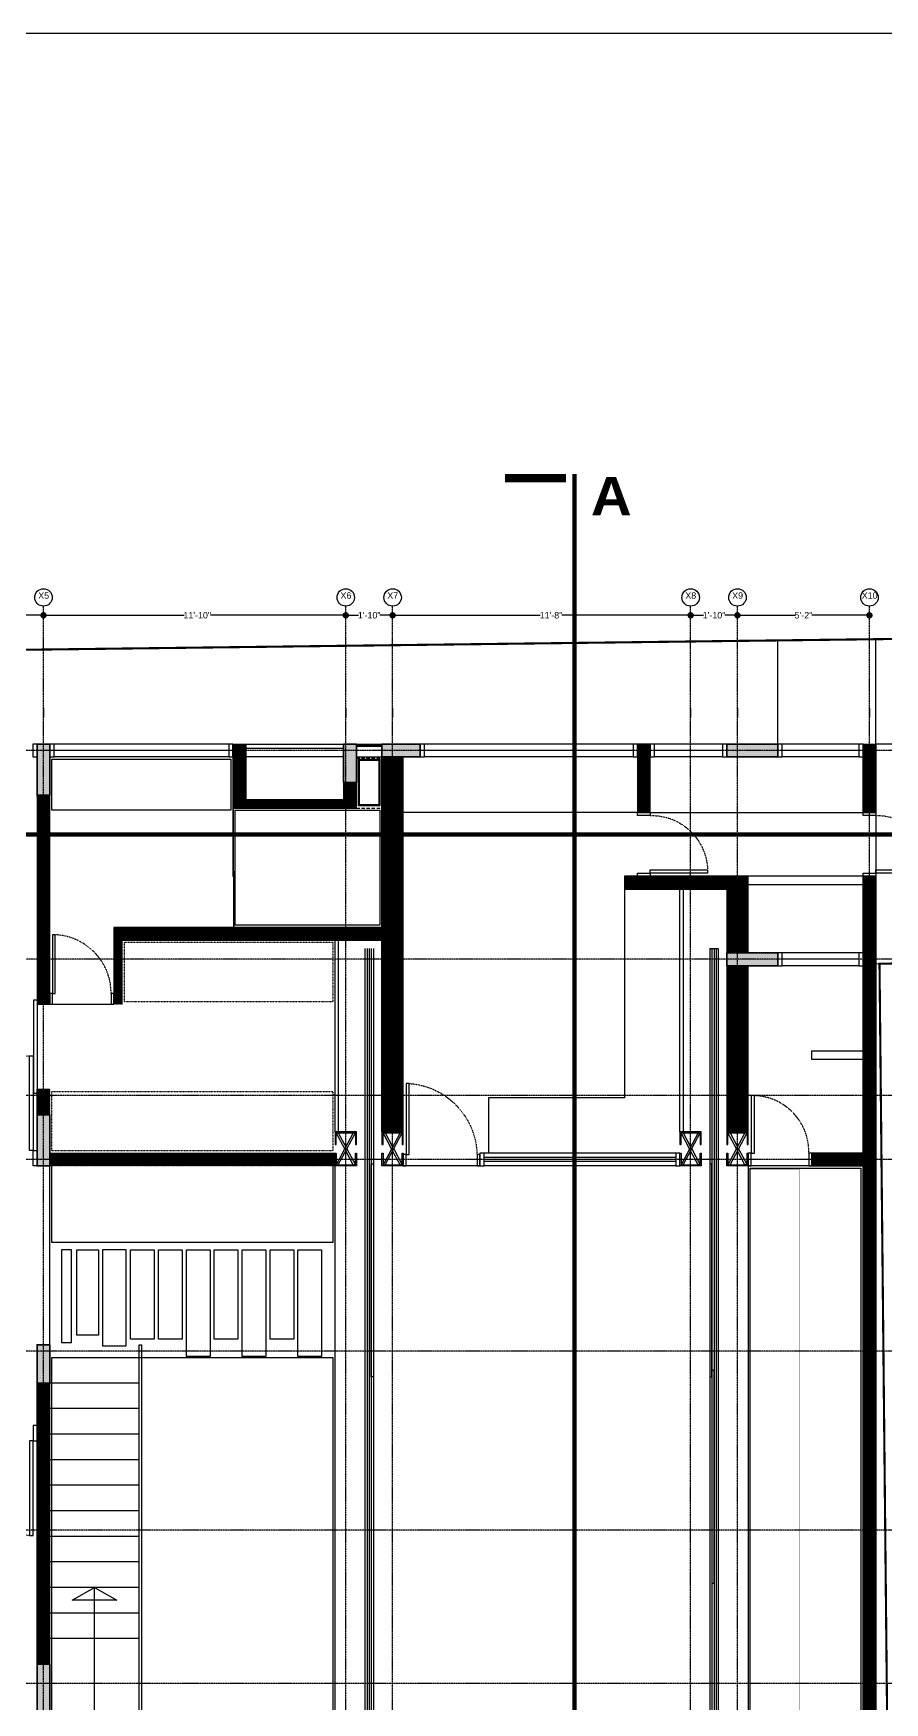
# Model space of a CAD drawing. Header units: inches. Extents: x -8790 to -5834, y -1746 to 1584.
# Drawn here: x -8296 to -7896, y 801 to 1584 of the extents above; entities that cross this region are included whole.
import ezdxf

# ---------------------------------------------------------------- set-up
doc = ezdxf.new("R2010")
doc.units = ezdxf.units.IN
doc.header["$MEASUREMENT"] = 0
doc.header["$PDMODE"] = 34
for name, pattern in [('CENTERX2', [4, 2.5, -0.5, 0.5, -0.5]), ('DASHED2', [0.375, 0.25, -0.125]), ('HIDDEN', [9.525, 6.35, -3.175]), ('Z-1000$0$ACAD_ISO04W100', [30, 24, -3, 0, -3]), ('Z-1001$0$CENTERX2', [4, 2.5, -0.5, 0.5, -0.5])]:
    doc.linetypes.add(name, pattern=pattern)
for name, color, linetype in [('A-TXT-MISC', 11, 'Continuous'), ('P-HATCH', 251, 'Continuous'), ('P-RCC5-SLAB', 12, 'Continuous'), ('P-XREF', 7, 'Continuous'), ('Z-1000$0$P-STAIRS', 13, 'Continuous'), ('Z-1000$0$Z-OPTIMISED BOUNDARY', 1, 'Z-1000$0$ACAD_ISO04W100'), ('Z-1001$0$A-MISC', 9, 'Continuous'), ('Z-1001$0$B-RCC-COLUMN', 12, 'Continuous'), ('Z-1001$0$Z-CLINE', 34, 'Z-1001$0$CENTERX2'), ('Z-1001$0$Z-CLINE-DIM', 47, 'Continuous'), ('Z-1001$0$Z-CLINE-DIM @ 48', 47, 'Continuous'), ('Z-1001$0$Z-CLINE-TXT', 3, 'Continuous')]:
    doc.layers.add(name, color=color, linetype=linetype)
doc.layers.add('Z-1001$0$B-MASONRYFILL', color=7, linetype='Continuous', true_color=0x969696)
doc.styles.get("Standard").update_dxf_attribs({"font": 'GOTHIC.TTF'})
doc.styles.add('Z-1001$0$Annotative', font='arial.ttf')
doc.styles.add('Z-1001$0$Standard', font='arial.ttf')
doc.dimstyles.new('Z-1001$0$P-DW', dxfattribs={"dimtxt": 0.0625, "dimasz": 0.0625, "dimexe": 1, "dimexo": 1, "dimgap": 0, "dimtad": 0, "dimdec": 3, "dimzin": 0, "dimdsep": 46, "dimlunit": 4, "dimtxsty": 'Z-1001$0$Annotative', "dimblk": 'Z-1001$0$_Dot', "dimcen": 0, "dimdle": 2, "dimclrt": 256, "dimadec": 0, "dimazin": 0, "dimtfac": 0.75, "dimtdec": 3, "dimtmove": 0, "dimatfit": 3, "dimldrblk": 'Z-1001$0$_Dot', "dimfxl": 1, "dimtolj": 1, "dimtzin": 0, "dimarcsym": 0})
pattern_1 = [(45, (-2e-13, 408.086628), (0.0168379802, 0.0617392608), [0.079375, -0.015875, 0, -0.015875])]
pattern_2 = [(45, (22, 408.086628), (0.0168379802, 0.0617392608), [0.079375, -0.015875, 0, -0.015875])]
pattern_3 = [(45, (162, 408.086628), (0.0168379802, 0.0617392608), [0.079375, -0.015875, 0, -0.015875])]
pattern_4 = [(45, (184, 408.086628), (0.0168379802, 0.0617392608), [0.079375, -0.015875, 0, -0.015875])]
pattern_5 = [(45, (7e-13, 0.086628), (0.0168379802, 0.0617392608), [0.079375, -0.015875, 0, -0.015875])]
pattern_6 = [(45, (22, 0.086628), (0.0168379802, 0.0617392608), [0.079375, -0.015875, 0, -0.015875])]
pattern_7 = [(45, (162, 0.086628), (0.0168379802, 0.0617392608), [0.079375, -0.015875, 0, -0.015875])]
pattern_8 = [(45, (184, 0.086628), (0.0168379802, 0.0617392608), [0.079375, -0.015875, 0, -0.015875])]
pattern_9 = [(45, (-2e-13, -0.913372), (0.0168379802, 0.0617392608), [0.079375, -0.015875, 0, -0.015875])]

# ---------------------------------------------------------------- blocks, each defined once
blk = doc.blocks.new('Z-1000')
at = {"layer": 'Z-1000$0$P-STAIRS'}
blk.add_lwpolyline([(1005.41, 124.1), (2423.14, 124.1), (2423.14, 1438.87), (1005.41, 1438.87)], close=True, dxfattribs=at)
at = {"layer": 'Z-1000$0$Z-OPTIMISED BOUNDARY', "color": 1, "lineweight": -3, "ltscale": 0.01, "true_color": 0xef0b0b, "const_width": 1}
blk.add_lwpolyline([(1262.66, 1146.54), (1262.61, 785.71), (1259.26, 753.69), (1261.69, 638.61), (1245.21, 283.04), (1903.98, 283.04), (1896.72, 1002.04), (2138.66, 1003.89), (2140.6, 1157.45), (1262.66, 1146.54)], dxfattribs=at)
blk = doc.blocks.new('Z-1001$0$_Dot')
at = {"color": 0, "linetype": 'ByBlock', "lineweight": -2}
blk.add_line((-0.5, 0), (-1, 0), dxfattribs=at)
at = {"color": 0, "linetype": 'ByBlock', "const_width": 0.5}
blk.add_lwpolyline([(-0.25, 0, 1), (0.25, 0, 1)], format="xyb", close=True, dxfattribs=at)
blk = doc.blocks.new('*D38')
at = {"layer": 'Defpoints', "color": 0, "lineweight": -3, "transparency": 16777216}
for p in [(1297.43, 1169.91), (1319.43, 1169.91), (1319.43, 1165.61)]:
    blk.add_point(p, dxfattribs=at)
at = {"layer": 'Z-1001$0$Z-CLINE-DIM', "color": 0, "lineweight": -2, "transparency": 16777216}
for p, q in [((1300.43, 1165.61), (1303.42, 1165.61)), ((1316.43, 1165.61), (1313.44, 1165.61)), ((1297.43, 1121.91), (1297.43, 1117.61)), ((1319.43, 1121.91), (1319.43, 1117.61))]:
    blk.add_line(p, q, dxfattribs=at)
at = {"layer": 'Z-1001$0$Z-CLINE-DIM', "color": 0, "lineweight": -2, "transparency": 16777216, "xscale": 3, "yscale": 3, "zscale": 3, "rotation": 180}
blk.add_blockref('Z-1001$0$_Dot', (1297.43, 1165.61), dxfattribs=at)
at = {"layer": 'Z-1001$0$Z-CLINE-DIM', "color": 0, "lineweight": -2, "transparency": 16777216, "xscale": 3, "yscale": 3, "zscale": 3}
blk.add_blockref('Z-1001$0$_Dot', (1319.43, 1165.61), dxfattribs=at)
at = {"layer": 'Z-1001$0$Z-CLINE-DIM', "transparency": 16777216, "insert": (1308.43, 1165.61), "char_height": 3, "attachment_point": 5, "style": 'Z-1001$0$Annotative'}
blk.add_mtext('\\A1;1\'-10"', dxfattribs=at)
blk = doc.blocks.new('*D39')
at = {"layer": 'Defpoints', "color": 0, "lineweight": -3, "transparency": 16777216}
for p in [(1155.43, 1169.91), (1297.43, 1169.91), (1297.43, 1165.61)]:
    blk.add_point(p, dxfattribs=at)
at = {"layer": 'Z-1001$0$Z-CLINE-DIM', "color": 0, "lineweight": -2, "transparency": 16777216}
for p, q in [((1158.43, 1165.61), (1221.48, 1165.61)), ((1294.43, 1165.61), (1233.83, 1165.61)), ((1155.43, 1121.91), (1155.43, 1117.61)), ((1297.43, 1121.91), (1297.43, 1117.61))]:
    blk.add_line(p, q, dxfattribs=at)
at = {"layer": 'Z-1001$0$Z-CLINE-DIM', "color": 0, "lineweight": -2, "transparency": 16777216, "xscale": 3, "yscale": 3, "zscale": 3, "rotation": 180}
blk.add_blockref('Z-1001$0$_Dot', (1155.43, 1165.61), dxfattribs=at)
at = {"layer": 'Z-1001$0$Z-CLINE-DIM', "color": 0, "lineweight": -2, "transparency": 16777216, "xscale": 3, "yscale": 3, "zscale": 3}
blk.add_blockref('Z-1001$0$_Dot', (1297.43, 1165.61), dxfattribs=at)
at = {"layer": 'Z-1001$0$Z-CLINE-DIM', "transparency": 16777216, "insert": (1227.65, 1165.61), "char_height": 3, "attachment_point": 5, "style": 'Z-1001$0$Annotative'}
blk.add_mtext('\\A1;11\'-10"', dxfattribs=at)
blk = doc.blocks.new('*D40')
at = {"layer": 'Defpoints', "color": 0, "lineweight": -3, "transparency": 16777216}
for p in [(1101.43, 1169.91), (1155.43, 1169.91), (1155.43, 1165.61)]:
    blk.add_point(p, dxfattribs=at)
at = {"layer": 'Z-1001$0$Z-CLINE-DIM', "color": 0, "lineweight": -2, "transparency": 16777216}
for p, q in [((1104.43, 1165.61), (1124.38, 1165.61)), ((1152.43, 1165.61), (1132.47, 1165.61)), ((1101.43, 1121.91), (1101.43, 1117.61)), ((1155.43, 1121.91), (1155.43, 1117.61))]:
    blk.add_line(p, q, dxfattribs=at)
at = {"layer": 'Z-1001$0$Z-CLINE-DIM', "color": 0, "lineweight": -2, "transparency": 16777216, "xscale": 3, "yscale": 3, "zscale": 3, "rotation": 180}
blk.add_blockref('Z-1001$0$_Dot', (1101.43, 1165.61), dxfattribs=at)
at = {"layer": 'Z-1001$0$Z-CLINE-DIM', "color": 0, "lineweight": -2, "transparency": 16777216, "xscale": 3, "yscale": 3, "zscale": 3}
blk.add_blockref('Z-1001$0$_Dot', (1155.43, 1165.61), dxfattribs=at)
at = {"layer": 'Z-1001$0$Z-CLINE-DIM', "transparency": 16777216, "insert": (1128.43, 1165.61), "char_height": 3, "attachment_point": 5, "style": 'Z-1001$0$Annotative'}
blk.add_mtext('\\A1;4\'-6"', dxfattribs=at)
blk = doc.blocks.new('*D43')
at = {"layer": 'Defpoints', "color": 0, "lineweight": -3, "transparency": 16777216}
for p in [(1459.43, 1169.91), (1481.43, 1169.91), (1481.43, 1165.61)]:
    blk.add_point(p, dxfattribs=at)
at = {"layer": 'Z-1001$0$Z-CLINE-DIM', "color": 0, "lineweight": -2, "transparency": 16777216}
for p, q in [((1462.43, 1165.61), (1465.42, 1165.61)), ((1478.43, 1165.61), (1475.44, 1165.61)), ((1459.43, 1121.91), (1459.43, 1117.61)), ((1481.43, 1121.91), (1481.43, 1117.61))]:
    blk.add_line(p, q, dxfattribs=at)
at = {"layer": 'Z-1001$0$Z-CLINE-DIM', "color": 0, "lineweight": -2, "transparency": 16777216, "xscale": 3, "yscale": 3, "zscale": 3, "rotation": 180}
blk.add_blockref('Z-1001$0$_Dot', (1459.43, 1165.61), dxfattribs=at)
at = {"layer": 'Z-1001$0$Z-CLINE-DIM', "color": 0, "lineweight": -2, "transparency": 16777216, "xscale": 3, "yscale": 3, "zscale": 3}
blk.add_blockref('Z-1001$0$_Dot', (1481.43, 1165.61), dxfattribs=at)
at = {"layer": 'Z-1001$0$Z-CLINE-DIM', "transparency": 16777216, "insert": (1470.43, 1165.61), "char_height": 3, "attachment_point": 5, "style": 'Z-1001$0$Annotative'}
blk.add_mtext('\\A1;1\'-10"', dxfattribs=at)
blk = doc.blocks.new('*D44')
at = {"layer": 'Defpoints', "color": 0, "lineweight": -3, "transparency": 16777216}
for p in [(1481.43, 1169.91), (1543.43, 1169.91), (1543.43, 1165.61)]:
    blk.add_point(p, dxfattribs=at)
at = {"layer": 'Z-1001$0$Z-CLINE-DIM', "color": 0, "lineweight": -2, "transparency": 16777216}
for p, q in [((1484.43, 1165.61), (1508.44, 1165.61)), ((1540.43, 1165.61), (1516.41, 1165.61)), ((1481.43, 1121.91), (1481.43, 1117.61)), ((1543.43, 1121.91), (1543.43, 1117.61))]:
    blk.add_line(p, q, dxfattribs=at)
at = {"layer": 'Z-1001$0$Z-CLINE-DIM', "color": 0, "lineweight": -2, "transparency": 16777216, "xscale": 3, "yscale": 3, "zscale": 3, "rotation": 180}
blk.add_blockref('Z-1001$0$_Dot', (1481.43, 1165.61), dxfattribs=at)
at = {"layer": 'Z-1001$0$Z-CLINE-DIM', "color": 0, "lineweight": -2, "transparency": 16777216, "xscale": 3, "yscale": 3, "zscale": 3}
blk.add_blockref('Z-1001$0$_Dot', (1543.43, 1165.61), dxfattribs=at)
at = {"layer": 'Z-1001$0$Z-CLINE-DIM', "transparency": 16777216, "insert": (1512.43, 1165.61), "char_height": 3, "attachment_point": 5, "style": 'Z-1001$0$Annotative'}
blk.add_mtext('\\A1;5\'-2"', dxfattribs=at)
blk = doc.blocks.new('*D50')
at = {"layer": 'Defpoints', "color": 0, "lineweight": -3, "transparency": 16777216}
for p in [(1319.43, 1169.91), (1459.43, 1169.91), (1459.43, 1165.61)]:
    blk.add_point(p, dxfattribs=at)
at = {"layer": 'Z-1001$0$Z-CLINE-DIM', "color": 0, "lineweight": -2, "transparency": 16777216}
for p, q in [((1322.43, 1165.61), (1388.82, 1165.61)), ((1456.43, 1165.61), (1398.85, 1165.61)), ((1319.43, 1121.91), (1319.43, 1117.61)), ((1459.43, 1121.91), (1459.43, 1117.61))]:
    blk.add_line(p, q, dxfattribs=at)
at = {"layer": 'Z-1001$0$Z-CLINE-DIM', "color": 0, "lineweight": -2, "transparency": 16777216, "xscale": 3, "yscale": 3, "zscale": 3, "rotation": 180}
blk.add_blockref('Z-1001$0$_Dot', (1319.43, 1165.61), dxfattribs=at)
at = {"layer": 'Z-1001$0$Z-CLINE-DIM', "color": 0, "lineweight": -2, "transparency": 16777216, "xscale": 3, "yscale": 3, "zscale": 3}
blk.add_blockref('Z-1001$0$_Dot', (1459.43, 1165.61), dxfattribs=at)
at = {"layer": 'Z-1001$0$Z-CLINE-DIM', "transparency": 16777216, "insert": (1393.84, 1165.61), "char_height": 3, "attachment_point": 5, "style": 'Z-1001$0$Annotative'}
blk.add_mtext('\\A1;11\'-8"', dxfattribs=at)
blk = doc.blocks.new('Z-1001$0$columns')
at = {"layer": 'Z-1001$0$A-MISC', "true_color": 0x794715}
h = blk.add_hatch(dxfattribs=at)
h.set_pattern_fill('ANSI36', color=36, scale=0.01)
h.set_pattern_definition(pattern_1)
h.paths.add_polyline_path([(645.59, 793.07), (645.59, 799.07), (635.59, 799.07), (635.59, 793.07), (636.09, 793.07), (636.09, 798.57), (645.09, 798.57), (645.09, 793.07)])
h = blk.add_hatch(dxfattribs=at)
h.set_pattern_fill('ANSI36', color=36, scale=0.01)
h.set_pattern_definition(pattern_2)
h.paths.add_polyline_path([(667.59, 793.07), (667.59, 799.07), (657.59, 799.07), (657.59, 793.07), (658.09, 793.07), (658.09, 798.57), (667.09, 798.57), (667.09, 793.07)])
h = blk.add_hatch(dxfattribs=at)
h.set_pattern_fill('ANSI36', color=36, scale=0.01)
h.set_pattern_definition(pattern_3)
h.paths.add_polyline_path([(807.59, 793.07), (807.59, 799.07), (797.59, 799.07), (797.59, 793.07), (798.09, 793.07), (798.09, 798.57), (807.09, 798.57), (807.09, 793.07)])
h = blk.add_hatch(dxfattribs=at)
h.set_pattern_fill('ANSI36', color=36, scale=0.01)
h.set_pattern_definition(pattern_4)
h.paths.add_polyline_path([(829.59, 793.07), (829.59, 799.07), (819.59, 799.07), (819.59, 793.07), (820.09, 793.07), (820.09, 798.57), (829.09, 798.57), (829.09, 793.07)])
h = blk.add_hatch(dxfattribs=at)
h.set_pattern_fill('ANSI36', color=36, scale=0.01)
h.set_pattern_definition(pattern_1)
h.paths.add_polyline_path([(645.59, 789.07), (645.59, 783.07), (635.59, 783.07), (635.59, 789.07), (636.09, 789.07), (636.09, 783.57), (645.09, 783.57), (645.09, 789.07)])
h = blk.add_hatch(dxfattribs=at)
h.set_pattern_fill('ANSI36', color=36, scale=0.01)
h.set_pattern_definition(pattern_2)
h.paths.add_polyline_path([(667.59, 789.07), (667.59, 783.07), (657.59, 783.07), (657.59, 789.07), (658.09, 789.07), (658.09, 783.57), (667.09, 783.57), (667.09, 789.07)])
h = blk.add_hatch(dxfattribs=at)
h.set_pattern_fill('ANSI36', color=36, scale=0.01)
h.set_pattern_definition(pattern_3)
h.paths.add_polyline_path([(807.59, 789.07), (807.59, 783.07), (797.59, 783.07), (797.59, 789.07), (798.09, 789.07), (798.09, 783.57), (807.09, 783.57), (807.09, 789.07)])
h = blk.add_hatch(dxfattribs=at)
h.set_pattern_fill('ANSI36', color=36, scale=0.01)
h.set_pattern_definition(pattern_4)
h.paths.add_polyline_path([(829.59, 789.07), (829.59, 783.07), (819.59, 783.07), (819.59, 789.07), (820.09, 789.07), (820.09, 783.57), (829.09, 783.57), (829.09, 789.07)])
h = blk.add_hatch(dxfattribs=at)
h.set_pattern_fill('ANSI36', color=36, scale=0.01)
h.set_pattern_definition(pattern_5)
h.paths.add_polyline_path([(645.59, 385.07), (645.59, 391.07), (635.59, 391.07), (635.59, 385.07), (636.09, 385.07), (636.09, 390.57), (645.09, 390.57), (645.09, 385.07)])
h = blk.add_hatch(dxfattribs=at)
h.set_pattern_fill('ANSI36', color=36, scale=0.01)
h.set_pattern_definition(pattern_6)
h.paths.add_polyline_path([(667.59, 385.07), (667.59, 391.07), (657.59, 391.07), (657.59, 385.07), (658.09, 385.07), (658.09, 390.57), (667.09, 390.57), (667.09, 385.07)])
h = blk.add_hatch(dxfattribs=at)
h.set_pattern_fill('ANSI36', color=36, scale=0.01)
h.set_pattern_definition(pattern_7)
h.paths.add_polyline_path([(807.59, 385.07), (807.59, 391.07), (797.59, 391.07), (797.59, 385.07), (798.09, 385.07), (798.09, 390.57), (807.09, 390.57), (807.09, 385.07)])
h = blk.add_hatch(dxfattribs=at)
h.set_pattern_fill('ANSI36', color=36, scale=0.01)
h.set_pattern_definition(pattern_8)
h.paths.add_polyline_path([(829.59, 385.07), (829.59, 391.07), (819.59, 391.07), (819.59, 385.07), (820.09, 385.07), (820.09, 390.57), (829.09, 390.57), (829.09, 385.07)])
h = blk.add_hatch(dxfattribs=at)
h.set_pattern_fill('ANSI36', color=36, scale=0.01)
h.set_pattern_definition(pattern_5)
h.paths.add_polyline_path([(645.59, 381.07), (645.59, 375.07), (635.59, 375.07), (635.59, 381.07), (636.09, 381.07), (636.09, 375.57), (645.09, 375.57), (645.09, 381.07)])
h = blk.add_hatch(dxfattribs=at)
h.set_pattern_fill('ANSI36', color=36, scale=0.01)
h.set_pattern_definition(pattern_6)
h.paths.add_polyline_path([(667.59, 381.07), (667.59, 375.07), (657.59, 375.07), (657.59, 381.07), (658.09, 381.07), (658.09, 375.57), (667.09, 375.57), (667.09, 381.07)])
h = blk.add_hatch(dxfattribs=at)
h.set_pattern_fill('ANSI36', color=36, scale=0.01)
h.set_pattern_definition(pattern_7)
h.paths.add_polyline_path([(807.59, 381.07), (807.59, 375.07), (797.59, 375.07), (797.59, 381.07), (798.09, 381.07), (798.09, 375.57), (807.09, 375.57), (807.09, 381.07)])
h = blk.add_hatch(dxfattribs=at)
h.set_pattern_fill('ANSI36', color=36, scale=0.01)
h.set_pattern_definition(pattern_8)
h.paths.add_polyline_path([(829.59, 381.07), (829.59, 375.07), (819.59, 375.07), (819.59, 381.07), (820.09, 381.07), (820.09, 375.57), (829.09, 375.57), (829.09, 381.07)])
h = blk.add_hatch(dxfattribs=at)
h.set_pattern_fill('ANSI36', color=36, scale=0.01)
h.set_pattern_definition(pattern_9)
h.paths.add_polyline_path([(645.09, 308.57), (642.09, 308.57), (642.09, 305.57), (645.09, 305.57)], flags=16)
h.paths.add_polyline_path([(645.59, 309.07), (641.59, 309.07), (641.59, 305.07), (645.59, 305.07)])
h = blk.add_hatch(dxfattribs=at)
h.set_pattern_fill('ANSI36', color=36, scale=0.01)
h.set_pattern_definition(pattern_9)
h.paths.add_polyline_path([(820.09, 308.57), (823.09, 308.57), (823.09, 305.57), (820.09, 305.57)], flags=16)
h.paths.add_polyline_path([(819.59, 309.07), (823.59, 309.07), (823.59, 305.07), (819.59, 305.07)])
at = {"layer": 'Z-1001$0$B-MASONRYFILL', "ltscale": 2}
h = blk.add_hatch(color=8, dxfattribs=at)
h.dxf.hatch_style = 1
h.paths.add_polyline_path([(333.59, 981.07), (333.59, 975.07), (351.59, 975.07), (351.59, 981.07)])
h = blk.add_hatch(color=8, dxfattribs=at)
h.dxf.hatch_style = 1
h.paths.add_polyline_path([(495.59, 957.07), (501.59, 957.07), (501.59, 981.07), (495.59, 981.07)])
h = blk.add_hatch(color=8, dxfattribs=at)
h.dxf.hatch_style = 1
h.paths.add_polyline_path([(639.59, 963.07), (645.59, 963.07), (645.59, 981.07), (639.59, 981.07)])
h = blk.add_hatch(color=8, dxfattribs=at)
h.dxf.hatch_style = 1
h.paths.add_polyline_path([(657.59, 981.07), (657.59, 975.07), (675.59, 975.07), (675.59, 981.07)])
h = blk.add_hatch(color=8, dxfattribs=at)
h.dxf.hatch_style = 1
h.paths.add_polyline_path([(819.59, 981.07), (819.59, 975.07), (843.59, 975.07), (843.59, 981.07)])
h = blk.add_hatch(color=8, dxfattribs=at)
h.dxf.hatch_style = 1
h.paths.add_polyline_path([(819.59, 883.07), (819.59, 877.07), (843.59, 877.07), (843.59, 883.07)])
h = blk.add_hatch(color=8, dxfattribs=at)
h.dxf.hatch_style = 1
h.paths.add_polyline_path([(300.59, 819.07), (300.59, 813.07), (318.59, 813.07), (318.59, 819.07)])
h = blk.add_hatch(color=8, dxfattribs=at)
h.dxf.hatch_style = 1
h.paths.add_polyline_path([(495.59, 783.07), (501.59, 783.07), (501.59, 807.07), (495.59, 807.07)])
h = blk.add_hatch(color=8, dxfattribs=at)
h.dxf.hatch_style = 1
h.paths.add_polyline_path([(333.59, 789.07), (333.59, 783.07), (351.59, 783.07), (351.59, 789.07)])
h = blk.add_hatch(color=8, dxfattribs=at)
h.dxf.hatch_style = 1
h.paths.add_polyline_path([(495.59, 681.07), (501.59, 681.07), (501.59, 699.07), (495.59, 699.07)])
h = blk.add_hatch(color=8, dxfattribs=at)
h.dxf.hatch_style = 1
h.paths.add_polyline_path([(333.59, 615.07), (333.59, 609.07), (351.59, 609.07), (351.59, 615.07)])
h = blk.add_hatch(color=8, dxfattribs=at)
h.dxf.hatch_style = 1
h.paths.add_polyline_path([(447.59, 609.07), (447.59, 615.07), (429.59, 615.07), (429.59, 609.07)])
h = blk.add_hatch(color=8, dxfattribs=at)
h.dxf.hatch_style = 1
h.paths.add_polyline_path([(495.59, 525.07), (501.59, 525.07), (501.59, 549.07), (495.59, 549.07)])
h = blk.add_hatch(color=8, dxfattribs=at)
h.dxf.hatch_style = 1
h.paths.add_polyline_path([(333.59, 525.07), (339.59, 525.07), (339.59, 543.07), (333.59, 543.07)])
h = blk.add_hatch(color=8, dxfattribs=at)
h.dxf.hatch_style = 1
h.paths.add_polyline_path([(333.59, 423.07), (339.59, 423.07), (339.59, 441.07), (333.59, 441.07)])
h = blk.add_hatch(color=8, dxfattribs=at)
h.dxf.hatch_style = 1
h.paths.add_polyline_path([(495.59, 375.07), (501.59, 375.07), (501.59, 399.07), (495.59, 399.07)])
h = blk.add_hatch(color=8, dxfattribs=at)
h.dxf.hatch_style = 1
h.paths.add_polyline_path([(399.59, 381.07), (399.59, 375.07), (423.59, 375.07), (423.59, 381.07)])
at = {"layer": 'Z-1001$0$A-MISC', "color": 36, "true_color": 0x794715}
for points in [[(645.59, 793.07), (645.59, 799.07), (635.59, 799.07), (635.59, 793.07), (636.09, 793.07), (636.09, 798.57), (645.09, 798.57), (645.09, 793.07)], [(637.09, 783.57), (645.09, 798.57), (644.09, 798.57), (636.09, 783.57)], [(667.59, 793.07), (667.59, 799.07), (657.59, 799.07), (657.59, 793.07), (658.09, 793.07), (658.09, 798.57), (667.09, 798.57), (667.09, 793.07)], [(659.09, 783.57), (667.09, 798.57), (666.09, 798.57), (658.09, 783.57)], [(807.59, 793.07), (807.59, 799.07), (797.59, 799.07), (797.59, 793.07), (798.09, 793.07), (798.09, 798.57), (807.09, 798.57), (807.09, 793.07)], [(799.09, 783.57), (807.09, 798.57), (806.09, 798.57), (798.09, 783.57)], [(829.59, 793.07), (829.59, 799.07), (819.59, 799.07), (819.59, 793.07), (820.09, 793.07), (820.09, 798.57), (829.09, 798.57), (829.09, 793.07)], [(821.09, 783.57), (829.09, 798.57), (828.09, 798.57), (820.09, 783.57)], [(645.59, 789.07), (645.59, 783.07), (635.59, 783.07), (635.59, 789.07), (636.09, 789.07), (636.09, 783.57), (645.09, 783.57), (645.09, 789.07)], [(667.59, 789.07), (667.59, 783.07), (657.59, 783.07), (657.59, 789.07), (658.09, 789.07), (658.09, 783.57), (667.09, 783.57), (667.09, 789.07)], [(807.59, 789.07), (807.59, 783.07), (797.59, 783.07), (797.59, 789.07), (798.09, 789.07), (798.09, 783.57), (807.09, 783.57), (807.09, 789.07)], [(829.59, 789.07), (829.59, 783.07), (819.59, 783.07), (819.59, 789.07), (820.09, 789.07), (820.09, 783.57), (829.09, 783.57), (829.09, 789.07)], [(645.59, 385.07), (645.59, 391.07), (635.59, 391.07), (635.59, 385.07), (636.09, 385.07), (636.09, 390.57), (645.09, 390.57), (645.09, 385.07)], [(637.09, 375.57), (645.09, 390.57), (644.09, 390.57), (636.09, 375.57)], [(667.59, 385.07), (667.59, 391.07), (657.59, 391.07), (657.59, 385.07), (658.09, 385.07), (658.09, 390.57), (667.09, 390.57), (667.09, 385.07)], [(659.09, 375.57), (667.09, 390.57), (666.09, 390.57), (658.09, 375.57)], [(807.59, 385.07), (807.59, 391.07), (797.59, 391.07), (797.59, 385.07), (798.09, 385.07), (798.09, 390.57), (807.09, 390.57), (807.09, 385.07)], [(799.09, 375.57), (807.09, 390.57), (806.09, 390.57), (798.09, 375.57)], [(829.59, 385.07), (829.59, 391.07), (819.59, 391.07), (819.59, 385.07), (820.09, 385.07), (820.09, 390.57), (829.09, 390.57), (829.09, 385.07)], [(821.09, 375.57), (829.09, 390.57), (828.09, 390.57), (820.09, 375.57)], [(645.59, 381.07), (645.59, 375.07), (635.59, 375.07), (635.59, 381.07), (636.09, 381.07), (636.09, 375.57), (645.09, 375.57), (645.09, 381.07)], [(667.59, 381.07), (667.59, 375.07), (657.59, 375.07), (657.59, 381.07), (658.09, 381.07), (658.09, 375.57), (667.09, 375.57), (667.09, 381.07)], [(807.59, 381.07), (807.59, 375.07), (797.59, 375.07), (797.59, 381.07), (798.09, 381.07), (798.09, 375.57), (807.09, 375.57), (807.09, 381.07)], [(829.59, 381.07), (829.59, 375.07), (819.59, 375.07), (819.59, 381.07), (820.09, 381.07), (820.09, 375.57), (829.09, 375.57), (829.09, 381.07)], [(645.59, 309.07), (641.59, 309.07), (641.59, 305.07), (645.59, 305.07)], [(645.09, 308.57), (642.09, 308.57), (642.09, 305.57), (645.09, 305.57)], [(819.59, 309.07), (823.59, 309.07), (823.59, 305.07), (819.59, 305.07)], [(820.09, 308.57), (823.09, 308.57), (823.09, 305.57), (820.09, 305.57)]]:
    blk.add_lwpolyline(points, close=True, dxfattribs=at)
for points in [[(640.09, 791.07), (636.09, 798.57), (637.09, 798.57), (640.59, 792.01)], [(662.09, 791.07), (658.09, 798.57), (659.09, 798.57), (662.59, 792.01)], [(802.09, 791.07), (798.09, 798.57), (799.09, 798.57), (802.59, 792.01)], [(824.09, 791.07), (820.09, 798.57), (821.09, 798.57), (824.59, 792.01)], [(641.09, 791.07), (645.09, 783.57), (644.09, 783.57), (640.59, 790.13)], [(663.09, 791.07), (667.09, 783.57), (666.09, 783.57), (662.59, 790.13)], [(803.09, 791.07), (807.09, 783.57), (806.09, 783.57), (802.59, 790.13)], [(825.09, 791.07), (829.09, 783.57), (828.09, 783.57), (824.59, 790.13)], [(640.09, 383.07), (636.09, 390.57), (637.09, 390.57), (640.59, 384.01)], [(662.09, 383.07), (658.09, 390.57), (659.09, 390.57), (662.59, 384.01)], [(802.09, 383.07), (798.09, 390.57), (799.09, 390.57), (802.59, 384.01)], [(824.09, 383.07), (820.09, 390.57), (821.09, 390.57), (824.59, 384.01)], [(641.09, 383.07), (645.09, 375.57), (644.09, 375.57), (640.59, 382.13)], [(663.09, 383.07), (667.09, 375.57), (666.09, 375.57), (662.59, 382.13)], [(803.09, 383.07), (807.09, 375.57), (806.09, 375.57), (802.59, 382.13)], [(825.09, 383.07), (829.09, 375.57), (828.09, 375.57), (824.59, 382.13)]]:
    blk.add_lwpolyline(points, dxfattribs=at)
at = {"layer": 'Z-1001$0$B-RCC-COLUMN', "lineweight": 35, "ltscale": 2}
for points in [[(351.59, 975.07), (351.59, 981.07), (333.59, 981.07), (333.59, 975.07)], [(501.59, 981.07), (495.59, 981.07), (495.59, 957.07), (501.59, 957.07)], [(645.59, 981.07), (639.59, 981.07), (639.59, 963.07), (645.59, 963.07)], [(675.59, 975.07), (675.59, 981.07), (657.59, 981.07), (657.59, 975.07)], [(843.59, 975.07), (843.59, 981.07), (819.59, 981.07), (819.59, 975.07)], [(843.59, 877.07), (843.59, 883.07), (819.59, 883.07), (819.59, 877.07)], [(318.59, 813.07), (318.59, 819.07), (300.59, 819.07), (300.59, 813.07)], [(501.59, 807.07), (495.59, 807.07), (495.59, 783.07), (501.59, 783.07)], [(351.59, 783.07), (351.59, 789.07), (333.59, 789.07), (333.59, 783.07)], [(501.59, 699.07), (495.59, 699.07), (495.59, 681.07), (501.59, 681.07)], [(351.59, 609.07), (351.59, 615.07), (333.59, 615.07), (333.59, 609.07)], [(429.59, 615.07), (429.59, 609.07), (447.59, 609.07), (447.59, 615.07)], [(501.59, 549.07), (495.59, 549.07), (495.59, 525.07), (501.59, 525.07)], [(339.59, 543.07), (333.59, 543.07), (333.59, 525.07), (339.59, 525.07)], [(339.59, 441.07), (333.59, 441.07), (333.59, 423.07), (339.59, 423.07)], [(501.59, 399.07), (495.59, 399.07), (495.59, 375.07), (501.59, 375.07)], [(423.59, 375.07), (423.59, 381.07), (399.59, 381.07), (399.59, 375.07)]]:
    blk.add_lwpolyline(points, close=True, dxfattribs=at)
blk = doc.blocks.new("DOOR 3'4")
for points in [[(-1903.42, 941.67), (-1903.42, 904.67), (-1904.92, 904.67), (-1904.92, 941.67)], [(-1941.92, 904.67), (-1940.42, 904.67), (-1940.42, 898.67), (-1941.92, 898.67)], [(-1903.42, 904.67), (-1901.92, 904.67), (-1901.92, 898.67), (-1903.42, 898.67)]]:
    blk.add_lwpolyline(points, close=True)
at = {"linetype": 'DASHED2', "ltscale": 0.2}
blk.add_arc((-1902.3, 903.62), 38.13, 93.9382, 178.43232, dxfattribs=at)
blk = doc.blocks.new("DOOR 2'6")
for points in [[(-1867.09, 808.67), (-1865.59, 808.67), (-1865.59, 814.67), (-1867.09, 814.67)], [(-1838.59, 781.67), (-1838.59, 808.67), (-1840.09, 808.67), (-1840.09, 781.67)], [(-1838.59, 808.67), (-1837.09, 808.67), (-1837.09, 814.67), (-1838.59, 814.67)]]:
    blk.add_lwpolyline(points, close=True)
at = {"linetype": 'DASHED2', "ltscale": 0.2}
blk.add_arc((-1839.23, 808.03), 26.37, 178.60758, 268.11926, dxfattribs=at)
blk = doc.blocks.new("DOOR 3'0")
for points in [[(-1894.42, 1013.67), (-1894.42, 980.67), (-1892.92, 980.67), (-1892.92, 1013.67)], [(-1894.42, 980.67), (-1895.92, 980.67), (-1895.92, 974.67), (-1894.42, 974.67)], [(-1859.92, 980.67), (-1861.42, 980.67), (-1861.42, 974.67), (-1859.92, 974.67)]]:
    blk.add_lwpolyline(points, close=True)
at = {"linetype": 'DASHED2', "ltscale": 0.2}
blk.add_arc((-1894.3, 980.82), 32.88, 359.73725, 87.59831, dxfattribs=at)
blk = doc.blocks.new('A$C6D9B0E44')
at = {"layer": 'P-RCC5-SLAB', "linetype": 'CENTERX2', "const_width": 4}
blk.add_lwpolyline([(504.24, 946.93), (475.58, 946.93)], dxfattribs=at)
at = {"layer": 'P-RCC5-SLAB', "linetype": 'CENTERX2', "ltscale": 0.1, "const_width": 2}
for points in [[(508.24, -143.41), (508.24, 948.93)], [(1031.3, 779.64), (-36.91, 779.64)]]:
    blk.add_lwpolyline(points, dxfattribs=at)
at = {"layer": 'A-TXT-MISC', "color": 2, "insert": (535.07, 947.57), "char_height": 18, "attachment_point": 3}
blk.add_mtext_dynamic_manual_height_columns('{\\fCentury Gothic|b1|i0|c0|p34;\\W1.1;A}', width=254.767, gutter_width=1, heights=[0], dxfattribs=at)
blk = doc.blocks.new('Z-1001')
at = {"layer": 'Z-1001$0$Z-CLINE', "ltscale": 0.1}
for p, q in [((1155.4269, 216.3864), (1155.4269, 1169.9077)), ((1297.4269, 216.3864), (1297.4269, 1169.9077)), ((1319.4269, 216.3864), (1319.4269, 1169.9077)), ((1459.4269, 216.3864), (1459.4269, 1169.9077)), ((1481.4269, 216.3864), (1481.4269, 1169.9077)), ((1543.4269, 216.3864), (1543.4269, 1169.9077)), ((1853.1804, 1102.0826), (940.9989, 1102.0826)), ((1790.0974, 1004.0826), (940.9989, 1004.0826)), ((1853.1804, 940.0826), (940.9989, 940.0826)), ((1853.1804, 910.0826), (940.9989, 910.0826)), ((1853.1804, 820.0826), (940.9989, 820.0826)), ((1853.1804, 736.0826), (940.9989, 736.0826)), ((1853.1804, 664.0826), (940.9989, 664.0826))]:
    blk.add_line(p, q, dxfattribs=at)
at = {"layer": 'Z-1001$0$Z-CLINE-TXT'}
for centre in [(1155.4269, 1174.0058), (1297.4269, 1174.0058), (1319.4269, 1174.0058), (1459.4269, 1174.0058), (1481.4269, 1174.0058), (1543.4269, 1174.0058)]:
    blk.add_circle(centre, 4.0981, dxfattribs=at)
for name, p in [('Z-1000', (-348.5703, 0)), ('Z-1001$0$columns', (656.8354, 124.0138))]:
    blk.add_blockref(name, p)
at = {"layer": 'Z-1001$0$Z-CLINE-TXT', "char_height": 4, "attachment_point": 1, "style": 'Z-1001$0$Standard'}
for s, insert in [('{\\H0.75x;X5} ', (1152.9366, 1176.3971)), ('{\\H0.75x;X6} ', (1294.9366, 1176.3971)), ('{\\H0.75x;X7} ', (1316.9366, 1176.3971)), ('{\\H0.75x;X8} ', (1456.9366, 1176.3971)), ('{\\H0.75x;X9} ', (1478.9366, 1176.3971)), ('{\\H0.75x;X10} ', (1539.7873, 1176.3971))]:
    blk.add_mtext_dynamic_manual_height_columns(s, width=7.054489, gutter_width=1, heights=[0], dxfattribs=dict(at, insert=insert))
at = {"layer": 'Z-1001$0$Z-CLINE-DIM @ 48'}
for base, p1, p2, picture, middle in [((1155.4269, 1165.6094), (1101.4269, 1169.9077), (1155.4269, 1169.9077), '*D40', (1128.4269, 1165.6094)), ((1297.4269, 1165.6094), (1155.4269, 1169.9077), (1297.4269, 1169.9077), '*D39', (1227.6536, 1165.6094)), ((1319.4269, 1165.6094), (1297.4269, 1169.9077), (1319.4269, 1169.9077), '*D38', (1308.4269, 1165.6094)), ((1459.4269, 1165.6094), (1319.4269, 1169.9077), (1459.4269, 1169.9077), '*D50', (1393.8354, 1165.6094)), ((1481.4269, 1165.6094), (1459.4269, 1169.9077), (1481.4269, 1169.9077), '*D43', (1470.4269, 1165.6094)), ((1543.4269, 1165.6094), (1481.4269, 1169.9077), (1543.4269, 1169.9077), '*D44', (1512.4269, 1165.6094))]:
    dim = blk.add_linear_dim(base=base, p1=p1, p2=p2, dimstyle='Z-1001$0$P-DW', override={"dimscale": 48, "dimtix": 0, "dimtofl": 0, "dimtmove": 0, "dimatfit": 3}, dxfattribs=at)
    dim.commit()
    dim.dimension.update_dxf_attribs({"geometry": picture, "text_midpoint": middle, "dimtype": 128})

msp = doc.modelspace()

# ---------------------------------------------------------------- hatches: boundary and pattern name
at = {"layer": 'P-HATCH', "lineweight": -3, "true_color": 0xb3b3b3, "transparency": 33554687}
h = msp.add_hatch(dxfattribs=at)
h.set_pattern_fill('ANSI32', color=253)
h.set_pattern_definition([(45, (-8549.88956, 428.51756), (-0.26516504, 0.26516504), []), (45, (-8549.7128, 428.51756), (-0.26516504, 0.26516504), [])])
h.paths.add_polyline_path([(-8144.1, 1220.64), (-8144.1, 1232.64), (-8150.1, 1232.64), (-8150.1, 1224.64), (-8196.1, 1224.64), (-8196.1, 1250.64), (-8202.1, 1250.64), (-8202.1, 1220.64)])
h.paths.add_polyline_path([(-8132.1, 1244.64), (-8132.1, 1164.64), (-8258.1, 1164.64), (-8258.1, 1128.64), (-8254.1, 1128.64), (-8254.1, 1158.64), (-8132.1, 1158.64), (-8132.1, 1068.64), (-8122.1, 1068.64), (-8122.1, 1244.64)])
h = msp.add_hatch(dxfattribs=at)
h.set_pattern_fill('ANSI32', color=253)
h.set_pattern_definition([(45, (-8189.9615, 428.51756), (-0.26516504, 0.26516504), []), (45, (-8189.78472, 428.51756), (-0.26516504, 0.26516504), [])])
h.paths.add_polyline_path([(-8012.1, 1250.64), (-8012.1, 1218.64), (-8006.1, 1218.64), (-8006.1, 1250.64)])
h = msp.add_hatch(dxfattribs=at)
h.set_pattern_fill('ANSI32', color=253)
h.set_pattern_definition([(45, (-8162.88956, 452.51756), (-0.26516504, 0.26516504), []), (45, (-8162.7128, 452.51756), (-0.26516504, 0.26516504), [])])
h.paths.add_polyline_path([(-7900.1, 1250.64), (-7906.1, 1250.64), (-7906.1, 1218.64), (-7900.1, 1218.64)])
h = msp.add_hatch(dxfattribs=at)
h.set_pattern_fill('ANSI32', color=253)
h.set_pattern_definition([(45, (-8550.88956, 428.51756), (-0.26516504, 0.26516504), []), (45, (-8550.7128, 428.51756), (-0.26516504, 0.26516504), [])])
h.paths.add_polyline_path([(-8288.1, 1226.64), (-8294.1, 1226.64), (-8294.1, 1128.64), (-8288.1, 1128.64)])
h = msp.add_hatch(dxfattribs=at)
h.set_pattern_fill('ANSI32', color=253)
h.set_pattern_definition([(45, (-8226.88956, 384.51756), (-0.26516504, 0.26516504), []), (45, (-8226.7128, 384.51756), (-0.26516504, 0.26516504), [])])
h.paths.add_polyline_path([(-7960.1, 1188.64), (-8018.1, 1188.64), (-8018.1, 1182.64), (-7970.1, 1182.64), (-7970.1, 1152.64), (-7960.1, 1152.64)])
h = msp.add_hatch(dxfattribs=at)
h.set_pattern_fill('ANSI32', color=253)
h.set_pattern_definition([(45, (-8162.88956, 390.51756), (-0.26516504, 0.26516504), []), (45, (-8162.7128, 390.51756), (-0.26516504, 0.26516504), [])])
h.paths.add_polyline_path([(-7906.1, 1188.64), (-7906.1, 1058.64), (-7930.1, 1058.64), (-7930.1, 1052.64), (-7906.1, 1052.64), (-7906.1, 660.64), (-7960.1, 660.64), (-7960.1, 644.64), (-7906.1, 644.64), (-7906.1, 428.64), (-7900.1, 428.64), (-7900.1, 1188.64)])
h = msp.add_hatch(dxfattribs=at)
h.set_pattern_fill('ANSI32', color=253)
h.set_pattern_definition([(45, (-8226.88956, 302.51756), (-0.26516504, 0.26516504), []), (45, (-8226.7128, 302.51756), (-0.26516504, 0.26516504), [])])
h.paths.add_polyline_path([(-7960.1, 1146.64), (-7970.1, 1146.64), (-7970.1, 1068.64), (-7960.1, 1068.64)])
h = msp.add_hatch(dxfattribs=at)
h.set_pattern_fill('ANSI32', color=253)
h.set_pattern_definition([(45, (-8471.9615, 270.51756), (-0.26516504, 0.26516504), []), (45, (-8471.78472, 270.51756), (-0.26516504, 0.26516504), [])])
h.paths.add_polyline_path([(-8288.1, 1088.64), (-8294.1, 1088.64), (-8294.1, 1076.64), (-8288.1, 1076.64)])
h = msp.add_hatch(dxfattribs=at)
h.set_pattern_fill('ANSI32', color=253)
h.set_pattern_definition([(45, (-8399.88956, 236.51756), (-0.26516504, 0.26516504), []), (45, (-8399.7128, 236.51756), (-0.26516504, 0.26516504), [])])
h.paths.add_polyline_path([(-8154.1, 1058.64), (-8288.1, 1058.64), (-8288.1, 1052.64), (-8154.1, 1052.64)])
h = msp.add_hatch(dxfattribs=at)
h.set_pattern_fill('ANSI32', color=253)
h.set_pattern_definition([(45, (-8471.9615, 86.51756), (-0.26516504, 0.26516504), []), (45, (-8471.78472, 86.51756), (-0.26516504, 0.26516504), [])])
h.paths.add_polyline_path([(-8294.1, 950.64), (-8294.1, 818.64), (-8288.1, 818.64), (-8288.1, 950.64)])

# ---------------------------------------------------------------- linework, layer by layer
at = {"layer": 'P-HATCH', "lineweight": -3}
for p, q in [((-7946.1, 1299.39), (-7654.5, 1303.02)), ((-7946.1, 1250.64), (-7946.1, 1299.39)), ((-7900.1, 1250.64), (-7900.1, 1299.89)), ((-8144.1, 1250.64), (-8132.1, 1250.64)), ((-7854.33, 1250.64), (-7900.1, 1250.64)), ((-8144.1, 1244.64), (-8132.1, 1244.64)), ((-8012.1, 1218.64), (-8122.1, 1218.64)), ((-8006.1, 1218.64), (-7906.1, 1218.64)), ((-7900.1, 1218.64), (-7900.1, 1188.64)), ((-8018.1, 1182.64), (-8018.1, 1084.64)), ((-8140.1, 1154.64), (-8140.1, 558.64)), ((-8139.1, 1154.64), (-8139.1, 558.64)), ((-8138.1, 1154.64), (-8138.1, 558.64)), ((-8137.1, 1154.64), (-8137.1, 558.64)), ((-8136.1, 1154.64), (-8136.1, 558.64)), ((-7978.1, 1154.64), (-7978.1, 558.64)), ((-7978.1, 1154.64), (-7974.1, 1154.64)), ((-7977.1, 1154.64), (-7977.1, 558.64)), ((-7976.1, 1154.64), (-7976.1, 558.64)), ((-7975.1, 1154.64), (-7975.1, 558.64)), ((-7974.1, 1154.64), (-7974.1, 558.64)), ((-8288.1, 1128.64), (-8258.1, 1128.64)), ((-8018.1, 1084.64), (-8082.1, 1084.64)), ((-8082.1, 1084.64), (-8082.1, 1058.64)), ((-8086.1, 1052.64), (-8122.1, 1052.64)), ((-7930.1, 1052.64), (-7960.1, 1052.64))]:
    msp.add_line(p, q, dxfattribs=at)
at = {"layer": 'P-HATCH'}
for p, q in [((-8204.1, 1250.64), (-8286.1, 1250.64)), ((-8204.1, 1247.64), (-8286.1, 1247.64)), ((-8202.1, 1250.64), (-8202.1, 1220.64)), ((-8202.1, 1250.64), (-8196.1, 1250.64)), ((-8196.1, 1250.64), (-8196.1, 1224.64)), ((-8014.1, 1250.64), (-8112.1, 1250.64)), ((-8014.1, 1247.64), (-8112.1, 1247.64)), ((-8012.1, 1250.64), (-8012.1, 1218.64)), ((-8006.1, 1250.64), (-8012.1, 1250.64)), ((-8006.1, 1218.64), (-8006.1, 1250.64)), ((-7972.1, 1250.64), (-8004.1, 1250.64)), ((-7972.1, 1247.64), (-8004.1, 1247.64)), ((-7908.1, 1250.64), (-7944.1, 1250.64)), ((-7908.1, 1247.64), (-7944.1, 1247.64)), ((-7906.1, 1250.64), (-7900.1, 1250.64)), ((-7906.1, 1218.64), (-7906.1, 1250.64)), ((-7900.1, 1250.64), (-7900.1, 1218.64)), ((-8204.1, 1244.64), (-8286.1, 1244.64)), ((-8132.1, 1164.64), (-8132.1, 1244.64)), ((-8122.1, 1068.64), (-8122.1, 1244.64)), ((-8014.1, 1244.64), (-8112.1, 1244.64)), ((-7972.1, 1244.64), (-8004.1, 1244.64)), ((-7908.1, 1244.64), (-7944.1, 1244.64)), ((-8150.1, 1232.64), (-8150.1, 1224.64)), ((-8144.1, 1220.64), (-8144.1, 1232.64)), ((-8294.1, 1226.64), (-8294.1, 1128.64)), ((-8288.1, 1128.64), (-8288.1, 1226.64)), ((-8196.1, 1224.64), (-8150.1, 1224.64)), ((-8202.1, 1220.64), (-8144.1, 1220.64)), ((-7900.1, 1218.64), (-7906.1, 1218.64)), ((-7960.1, 1188.64), (-8018.1, 1188.64)), ((-8018.1, 1188.64), (-8018.1, 1182.64)), ((-7960.1, 1152.64), (-7960.1, 1188.64)), ((-7906.1, 1188.64), (-7960.1, 1188.64)), ((-7906.1, 1184.64), (-7960.1, 1184.64)), ((-7906.1, 1058.64), (-7906.1, 1188.64)), ((-7900.1, 1188.64), (-7906.1, 1188.64)), ((-7906.1, 1188.64), (-7900.1, 1188.64)), ((-7900.1, 1188.64), (-7900.1, 428.64)), ((-8018.1, 1182.64), (-7970.1, 1182.64)), ((-7970.1, 1182.64), (-7970.1, 1152.64)), ((-8132.1, 1164.64), (-8258.1, 1164.64)), ((-8258.1, 1164.64), (-8258.1, 1128.64)), ((-8254.1, 1128.64), (-8254.1, 1158.64)), ((-8254.1, 1158.64), (-8132.1, 1158.64)), ((-8132.1, 1068.64), (-8132.1, 1158.64)), ((-7908.1, 1152.64), (-7944.1, 1152.64)), ((-7970.1, 1146.64), (-7970.1, 1068.64)), ((-7960.1, 1068.64), (-7960.1, 1146.64)), ((-7908.1, 1149.64), (-7944.1, 1149.64)), ((-7908.1, 1146.64), (-7944.1, 1146.64)), ((-8294.1, 1128.64), (-8288.1, 1128.64)), ((-8294.1, 1076.64), (-8294.1, 1088.64)), ((-8294.1, 1088.64), (-8288.1, 1088.64)), ((-8294.1, 1052.64), (-8294.1, 1058.64)), ((-8288.1, 1058.64), (-8154.1, 1058.64)), ((-7994.1, 1058.64), (-8084.1, 1058.64)), ((-7906.1, 1058.64), (-7930.1, 1058.64)), ((-7930.1, 1058.64), (-7930.1, 1052.64)), ((-7994.1, 1056.64), (-8084.1, 1056.64)), ((-7994.1, 1055.64), (-8084.1, 1055.64)), ((-7994.1, 1054.64), (-8084.1, 1054.64)), ((-7994.1, 1052.64), (-8084.1, 1052.64)), ((-7930.1, 1052.64), (-7906.1, 1052.64)), ((-7906.1, 660.64), (-7906.1, 1052.64)), ((-8294.1, 818.64), (-8294.1, 950.64)), ((-8288.1, 818.64), (-8288.1, 950.64)), ((-8267.1, 710.64), (-8267.1, 854.64))]:
    msp.add_line(p, q, dxfattribs=at)
at = {"layer": 'P-HATCH', "ltscale": 0.5}
for p, q in [((-8150.1, 1244.64), (-8196.1, 1244.64)), ((-8246.1, 950.64), (-8288.1, 950.64)), ((-8246.1, 938.64), (-8288.1, 938.64)), ((-8246.1, 926.64), (-8288.1, 926.64)), ((-8246.1, 914.64), (-8288.1, 914.64)), ((-8246.1, 902.64), (-8288.1, 902.64)), ((-8246.1, 890.64), (-8288.1, 890.64)), ((-8246.1, 878.64), (-8288.1, 878.64)), ((-8246.1, 866.64), (-8288.1, 866.64)), ((-8246.1, 854.64), (-8288.1, 854.64)), ((-8246.1, 842.64), (-8288.1, 842.64)), ((-8246.1, 830.64), (-8288.1, 830.64))]:
    msp.add_line(p, q, dxfattribs=at)
at = {"layer": 'P-HATCH', "linetype": 'HIDDEN', "ltscale": 0.25}
for p, q in [((-8144.1, 1244.14), (-8132.1, 1244.14)), ((-8144.1, 1220.64), (-8132.1, 1220.64))]:
    msp.add_line(p, q, dxfattribs=at)
at = {"layer": 'P-HATCH', "ltscale": 0.01}
for p, q in [((-7854.33, 1147.85), (-7900.1, 1147.38)), ((-8288.1, 968.64), (-8288.1, 1052.64)), ((-8154.1, 660.64), (-8154.1, 1052.64)), ((-7960.1, 1052.64), (-7960.1, 660.64))]:
    msp.add_line(p, q, dxfattribs=at)
at = {"layer": 'P-HATCH'}
for points in [[(-8296.1, 1250.64), (-8296.1, 1244.64), (-8294.1, 1244.64), (-8294.1, 1250.64)], [(-8288.1, 1250.64), (-8288.1, 1244.64), (-8286.1, 1244.64), (-8286.1, 1250.64)], [(-8204.1, 1250.64), (-8204.1, 1244.64), (-8202.1, 1244.64), (-8202.1, 1250.64)], [(-8196.1, 1250.64), (-8150.1, 1250.64), (-8150.1, 1248.64), (-8196.1, 1248.64)], [(-8144.1, 1250.14), (-8132.1, 1250.14), (-8132.1, 1249.64), (-8144.1, 1249.64)], [(-8114.1, 1250.64), (-8114.1, 1244.64), (-8112.1, 1244.64), (-8112.1, 1250.64)], [(-8014.1, 1250.64), (-8014.1, 1244.64), (-8012.1, 1244.64), (-8012.1, 1250.64)], [(-8006.1, 1250.64), (-8006.1, 1244.64), (-8004.1, 1244.64), (-8004.1, 1250.64)], [(-7972.1, 1250.64), (-7972.1, 1244.64), (-7970.1, 1244.64), (-7970.1, 1250.64)], [(-7946.1, 1250.64), (-7946.1, 1244.64), (-7944.1, 1244.64), (-7944.1, 1250.64)], [(-7908.1, 1250.64), (-7908.1, 1244.64), (-7906.1, 1244.64), (-7906.1, 1250.64)], [(-8143.1, 1243.64), (-8133.1, 1243.64), (-8133.1, 1221.64), (-8143.1, 1221.64)], [(-8142.6, 1243.14), (-8133.6, 1243.14), (-8133.6, 1222.14), (-8142.6, 1222.14)], [(-8202.1, 1220.64), (-8202.1, 1188.64), (-8201.85, 1188.64), (-8201.85, 1220.64)], [(-8201.85, 1190.64), (-8201.85, 1164.64), (-8201.6, 1164.64), (-8201.6, 1190.64)], [(-7990.6, 1182.64), (-7990.6, 1068.64), (-7992.1, 1068.64), (-7992.1, 1182.64)], [(-8152.6, 1158.64), (-8152.6, 1068.64), (-8154.1, 1068.64), (-8154.1, 1158.64)], [(-7946.1, 1152.64), (-7946.1, 1146.64), (-7944.1, 1146.64), (-7944.1, 1152.64)], [(-7908.1, 1152.64), (-7908.1, 1146.64), (-7906.1, 1146.64), (-7906.1, 1152.64)], [(-8294.1, 1130.64), (-8294.1, 1086.64), (-8295.6, 1086.64), (-8295.6, 1130.64)], [(-8086.1, 1058.64), (-8086.1, 1052.64), (-8084.1, 1052.64), (-8084.1, 1058.64)], [(-7994.1, 1058.64), (-7994.1, 1052.64), (-7992.1, 1052.64), (-7992.1, 1058.64)], [(-8245.1, 749.57), (-8246.1, 749.57), (-8246.1, 968.64), (-8245.1, 968.64)], [(-8267.1, 854.64), (-8256.6, 848.64), (-8277.6, 848.64)]]:
    msp.add_lwpolyline(points, close=True, dxfattribs=at)
at = {"layer": 'P-HATCH', "lineweight": -3}
for points in [[(-8287.1, 1243.64), (-8203.1, 1243.64), (-8203.1, 1219.64), (-8287.1, 1219.64)], [(-8136.1, 1053.64), (-8136.1, 953.64), (-8137.1, 953.64), (-8137.1, 1053.64)], [(-7978.1, 1053.64), (-7978.1, 953.64), (-7977.1, 953.64), (-7977.1, 1053.64)], [(-8277.93, 1013.2), (-8282.6, 1013.2), (-8282.6, 969.64), (-8277.93, 969.64)], [(-8275.43, 1013.2), (-8265.32, 1013.2), (-8265.32, 973.2), (-8275.43, 973.2)], [(-8252.2, 1013.2), (-8263.32, 1013.2), (-8263.32, 968.2), (-8252.2, 968.2)], [(-8250.2, 1013.2), (-8239.09, 1013.2), (-8239.09, 971.2), (-8250.2, 971.2)], [(-8237.09, 1013.2), (-8225.98, 1013.2), (-8225.98, 971.2), (-8237.09, 971.2)], [(-8223.98, 1013.2), (-8212.87, 1013.2), (-8212.87, 963.2), (-8223.98, 963.2)], [(-8210.87, 1013.2), (-8199.76, 1013.2), (-8199.76, 971.2), (-8210.87, 971.2)], [(-8197.76, 1013.2), (-8186.65, 1013.2), (-8186.65, 963.2), (-8197.76, 963.2)], [(-8184.65, 1013.2), (-8173.54, 1013.2), (-8173.54, 971.2), (-8184.65, 971.2)], [(-8171.54, 1013.2), (-8160.43, 1013.2), (-8160.43, 963.2), (-8171.54, 963.2)], [(-7977.1, 956.64), (-7977.1, 856.64), (-7976.1, 856.64), (-7976.1, 956.64)]]:
    msp.add_lwpolyline(points, close=True, dxfattribs=at)
at = {"layer": 'P-HATCH', "color": 253, "true_color": 0xa3a3a3}
msp.add_lwpolyline([(-8201.1, 1219.64), (-8133.1, 1219.64), (-8133.1, 1165.64), (-8201.1, 1165.64)], close=True, dxfattribs=at)
at = {"layer": 'P-HATCH', "linetype": 'DASHED2', "lineweight": -3, "ltscale": 0.1}
for points in [[(-8253.1, 1157.64), (-8155.1, 1157.64), (-8155.1, 1129.64), (-8253.1, 1129.64)], [(-8155.1, 1059.64), (-8287.1, 1059.64), (-8287.1, 1087.64), (-8155.1, 1087.64)]]:
    msp.add_lwpolyline(points, close=True, dxfattribs=at)
at = {"layer": 'P-HATCH'}
msp.add_lwpolyline([(-7906.1, 1102.64), (-7930.1, 1102.64), (-7930.1, 1106.64), (-7906.1, 1106.64)], dxfattribs=at)
at = {"layer": 'P-HATCH', "ltscale": 0.5}
msp.add_lwpolyline([(-8155.1, 1052.64), (-8155.1, 1016.65), (-8287.1, 1016.65), (-8287.1, 1052.64)], dxfattribs=at)
at = {"layer": 'P-HATCH', "color": 32, "ltscale": 0.5, "true_color": 0xdf5020}
msp.add_lwpolyline([(-7960.1, 1051.14, 0.2, 0.2, 0), (-7936.1, 1051.14, 0.2, 0.2, 0), (-7936.1, 662.14, 0.2, 0.2, 0), (-7960.1, 662.14, 0, 0, 0)], format="xyseb", dxfattribs=at)
at = {"layer": 'P-HATCH', "ltscale": 0.5}
for points in [[(-7959.1, 1051.64), (-7907.1, 1051.64), (-7907.1, 661.64), (-7959.1, 661.64)], [(-8287.1, 962.64), (-8155.1, 962.64), (-8155.1, 661.64), (-8287.1, 661.64)]]:
    msp.add_lwpolyline(points, close=True, dxfattribs=at)

# ---------------------------------------------------------------- block references
at = {"layer": 'P-HATCH', "xscale": -1, "rotation": 90}
for p in [(-7197.43, -648.45), (-7091.43, -648.45)]:
    msp.add_blockref("DOOR 2'6", p, dxfattribs=at)
at = {"layer": 'P-HATCH'}
for name, p, xscale, yscale, zscale in [("DOOR 3'0", (-6708.17, 316.42), 0.8333333333333586, 0.8333333333333586, 0.8333333333333586), ("DOOR 3'4", (-6011.8, -25.76), 1.2, 1.2, 1.2), ("DOOR 3'4", (-9833.82, 243.84), -0.8999999999989644, 0.8999999999989644, 0.8999999999989644)]:
    msp.add_blockref(name, p, dxfattribs=dict(at, xscale=xscale, yscale=yscale, zscale=zscale))
at = {"layer": 'P-HATCH', "rotation": 180}
msp.add_blockref("DOOR 2'6", (-9797.19, 1867.31), dxfattribs=at)
at = {"layer": 'P-HATCH', "xscale": -1.2, "yscale": 1.2, "zscale": 1.2, "rotation": 180}
msp.add_blockref("DOOR 3'4", (-6011.8, 2009.05), dxfattribs=at)
at = {"layer": 'P-XREF', "lineweight": -3, "ltscale": 10}
msp.add_blockref('Z-1001', (-9446.52, 145.56), dxfattribs=at)
at = {"layer": 'P-XREF'}
msp.add_blockref('A$C6D9B0E44', (-8549.89, 428.61), dxfattribs=at)

doc.saveas('drawing.dxf')
